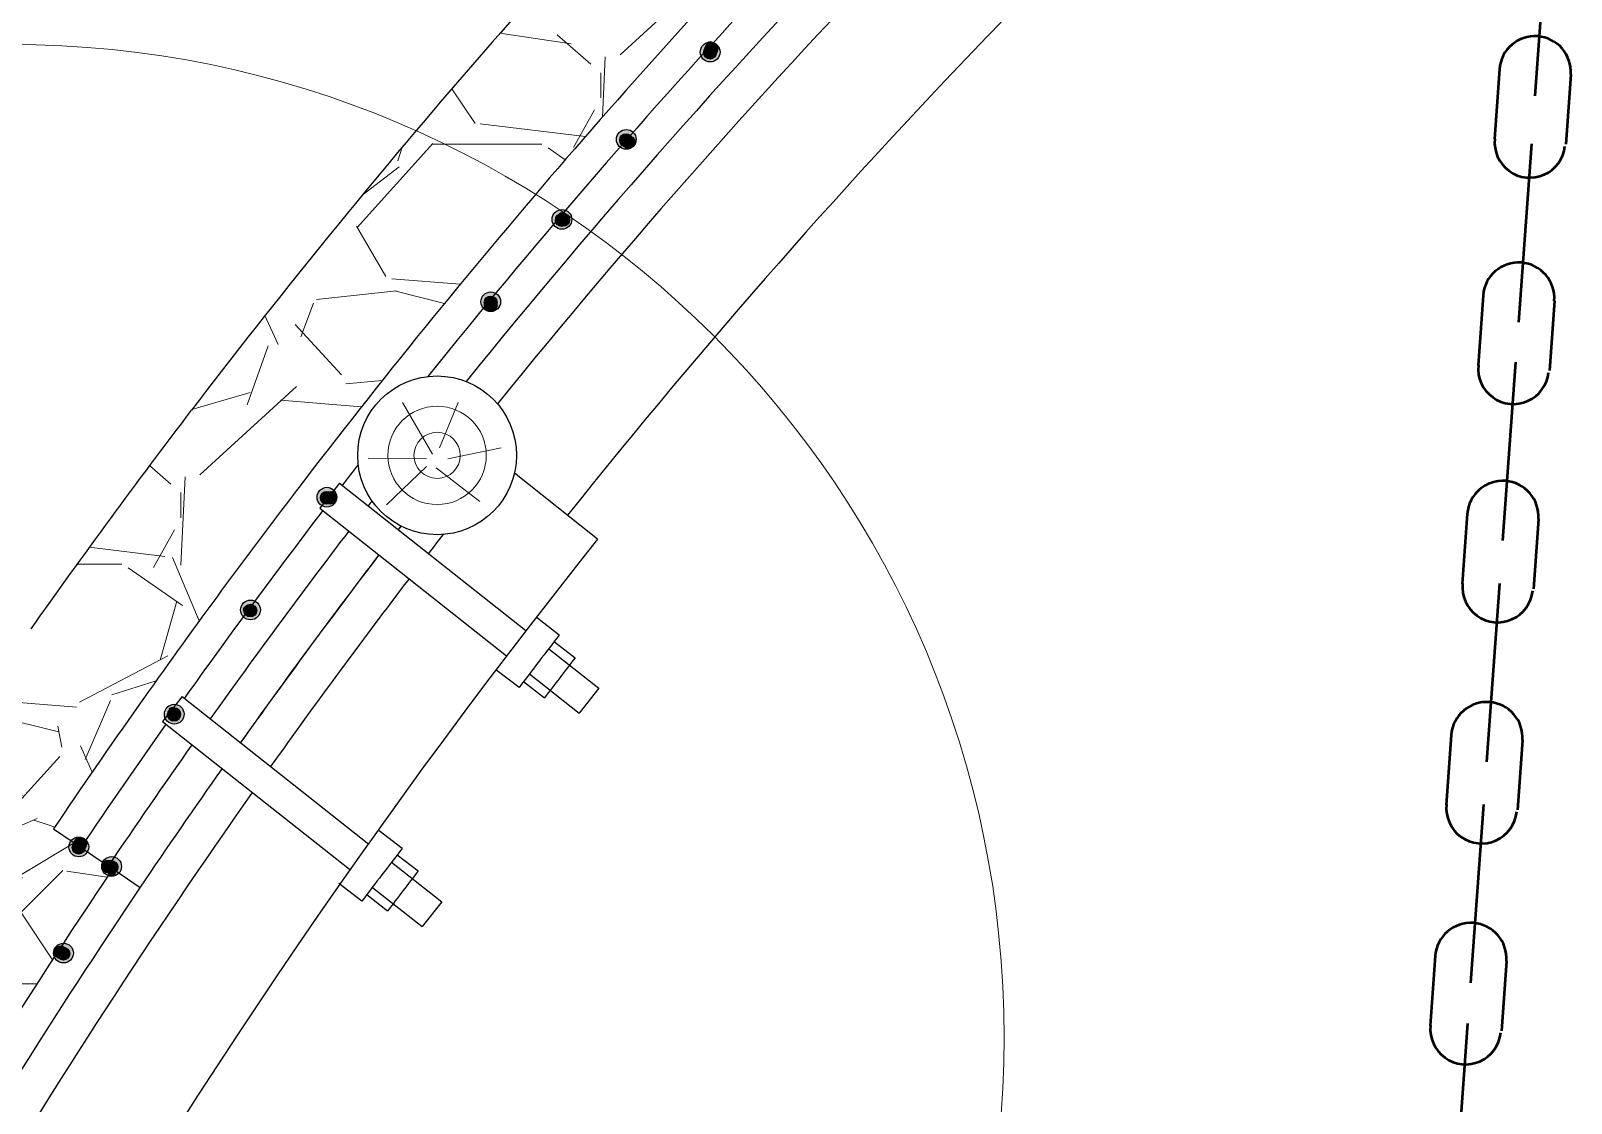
# Model space of a CAD drawing. Header units: millimetres. Extents: x -46762 to 161452, y -66984 to 31524.
# Drawn here: x -40546 to -39381, y -9521 to -8710 of the extents above; entities that cross this region are included whole.
import ezdxf

# ---------------------------------------------------------------- set-up
doc = ezdxf.new("R2010")
doc.units = ezdxf.units.MM
doc.header["$LTSCALE"] = 0.5
pattern_1 = [(228.0128, (-97673.256, -17195.63), (-2540.002158, -2857.503511), [42.7151, -4228.8125]), (184.9697, (-97701.831, -17227.38), (3810.0061633, 317.4977594), [73.3006, -7256.75]), (132.5104, (-97774.856, -17233.73), (3174.99769, -3492.5034116), [51.6853, -5116.8375]), (267.2737, (-97898.681, -17313.105), (317.4986214, 6349.9979567), [66.7506, -6608.3]), (292.8337, (-97901.856, -17379.78), (-1587.504507, 3810.0021663), [65.4543, -6479.975]), (357.2737, (-97876.456, -17440.105), (-6349.9979567, 317.4986214), [66.7506, -6608.3]), (37.6942, (-97809.781, -17443.28), (-4127.5026077, -3174.9971696), [88.2742, -8739.1375]), (72.2553, (-97739.931, -17389.305), (2222.5044457, 6985.0020258), [83.34, -8250.6625]), (121.4296, (-97714.531, -17309.93), (-2540.0006544, 4127.495145), [66.9766, -6630.6875]), (175.2364, (-97749.456, -17252.78), (3492.497257, -317.49702), [76.4641, -3746.7375]), (222.3974, (-97825.656, -17246.43), (-3810.0001147, -3492.4954563), [98.8848, -9789.6]), (138.8141, (-97584.356, -17316.28), (-2222.498584, 1904.99707), [33.7506, -3341.325]), (171.4692, (-97609.756, -17294.055), (4127.4936994, -635.0016), [64.2102, -6356.825]), (225, (-97673.26, -17284.53), (-7e-14, -317.4998), [44.9011, -404.1112]), (203.1986, (-97695.48, -17246.43), (1587.505353, 635.002784), [24.1801, -2393.825]), (291.8014, (-97717.706, -17255.955), (-317.50022, 952.500614), [34.1957, -1675.6]), (30.9638, (-97705.006, -17287.705), (952.498994, 635.000495), [55.54, -1795.7875]), (161.5651, (-97657.38, -17259.13), (635.00029, -317.49953), [40.1609, -963.8625]), (16.3895, (-97901.856, -17255.955), (3175.001752, 952.498019), [56.261, -5569.85]), (70.3462, (-97847.88, -17240.08), (-1269.996461, -3492.495061), [47.1999, -4672.775]), (293.1986, (-97657.38, -17195.63), (-635.002784, 1587.505353), [48.36, -2369.65]), (343.6105, (-97638.33, -17240.08), (-3175.001752, 952.498019), [56.261, -5569.85]), (339.444, (-97901.856, -17452.805), (-1587.50197, 634.99923), [54.2544, -2658.4625]), (294.7751, (-97851.056, -17471.855), (-1587.4963005, 3492.498378), [45.459, -4500.45]), (66.8014, (-97654.206, -17513.13), (635.002784, 1587.505353), [48.36, -2369.65]), (17.354, (-97635.156, -17468.68), (-4127.500223, -1269.9980845), [53.2229, -5269.05]), (69.444, (-97809.78, -17513.13), (-634.99923, -1587.50197), [27.1273, -2685.6]), (101.3099, (-97673.256, -17513.13), (-317.49843, 1269.99593), [16.1894, -1602.75]), (165.9638, (-97676.43, -17497.255), (952.50067, -317.49945), [65.4542, -1243.6312]), (186.009, (-97739.931, -17481.38), (3174.995318, 317.4992586), [60.6584, -6005.175]), (303.6901, (-97705.01, -17316.28), (-317.50011, 634.99939), [45.7905, -1098.9725]), (353.1572, (-97679.606, -17354.38), (5397.502232, -635.002844), [79.9446, -7914.5]), (60.9454, (-97600.23, -17363.905), (-1269.997046, -2222.494701), [32.6885, -3236.175]), (90, (-97584.36, -17335.33), (-317.5, 317.5), [19.05, -298.45]), (120.2564, (-97746.28, -17471.855), (1269.997308, -2222.498879), [44.1084, -4366.7375]), (48.0128, (-97768.506, -17433.755), (2540.002158, 2857.503511), [85.4304, -4186.1]), (0, (-97711.36, -17370.25), (317.5, 317.5), [82.55, -234.95]), (325.3048, (-97628.806, -17370.255), (-3174.994499, 2222.500211), [50.2012, -4969.9125]), (254.0546, (-97587.53, -17398.83), (-317.50081, -1270.003025), [46.2286, -2265.2125]), (207.646, (-97600.231, -17443.28), (-6032.497881, -3175.0019968), [75.2681, -7451.5625]), (175.4261, (-97666.906, -17478.205), (-4127.5009506, 317.498464), [79.6286, -7883.225]), (175.4261, (-97666.906, -17478.205), (-4127.5009506, 317.498464), [79.6286, -7883.225])]

msp = doc.modelspace()

# ---------------------------------------------------------------- hatches: boundary and pattern name
at = {"lineweight": 9}
h = msp.add_hatch(dxfattribs=at)
h.set_pattern_fill('GRAVEL', color=256, scale=12.5, style=0)
h.set_pattern_definition(pattern_1)
h.paths.add_polyline_path([(-40424.22, -8996.87, 0.0092719), (-40545.56, -9162.18, 0.0404014), (-40607.94, -9259.77), (-40528.4, -9313.41, -0.005282), (-40463.85, -9219.83, -0.00927), (-40344.72, -9057.54, -0.0292086), (-39936.05, -8582.59), (-40007.92, -8513.05, 0.0292095)])
h = msp.add_hatch(color=256)
h.paths.add_polyline_path([(-40032.11, -8718.61, 0.0001469), (-40032.11, -8721.73, -0.4075683), (-40027.39, -8726.56, -0.2818112), (-40030.03, -8730.87), (-40026.41, -8730.87, 0.1768497), (-40024.66, -8726.07, 0.4140377)])
h.paths.add_polyline_path([(-40032.11, -8721.73, -0.0001469), (-40032.11, -8718.61, 0.4143895), (-40039.56, -8726.07, 0.1768497), (-40037.81, -8730.87), (-40034.42, -8730.87, -0.2818112), (-40037.06, -8726.56, -0.4208902)])
h.paths.add_polyline_path([(-40026.41, -8730.87), (-40030.03, -8730.87, -0.2405059), (-40034.42, -8730.87), (-40037.81, -8730.87, 0.4650741)])
h = msp.add_hatch(color=256)
h.paths.add_polyline_path([(-40035.9, -8722.55, -0.0003244), (-40033.65, -8722.83, -0.8203955), (-40028.61, -8723.46, -0.0003244), (-40026.36, -8723.74, 0.0050535), (-40026.36, -8723.65, 0.892068)])
h.paths.add_polyline_path([(-40026.36, -8723.74, 0.0003244), (-40028.61, -8723.46, -0.0181559), (-40028.61, -8723.65, -1), (-40033.78, -8723.65, -0.0803625), (-40033.65, -8722.83, 0.0003244), (-40035.9, -8722.55, 0.0570445), (-40036.03, -8723.65, 0.9899437)])
h = msp.add_hatch(color=256)
edge = h.paths.add_edge_path()
edge.add_arc((-40031.19, -8723.65), 4.83, 0, 360)
edge = h.paths.add_edge_path(flags=16)
edge.add_arc((-40031.19, -8723.65), 2.59, 0, 360)
for points in [[(-40034.64, -8720.75, 0.4142136), (-40032.05, -8723.34), (-40032.05, -8720.75), (-40029.46, -8720.75, 1)], [(-40034.81, -8726.56, 0.4142136), (-40032.22, -8729.15), (-40032.22, -8726.56), (-40029.64, -8726.56, 1)], [(-40034.7, -8726.07, 0.4142136), (-40032.11, -8728.65), (-40032.11, -8726.07), (-40029.52, -8726.07, 1)], [(-40033.78, -8723.65, 0.4142136), (-40031.19, -8726.23), (-40031.19, -8723.65), (-40028.61, -8723.65, 1)], [(-40029.64, -8726.56), (-40032.22, -8726.56), (-40032.22, -8729.15, 0.4142136)], [(-40029.52, -8726.07), (-40032.11, -8726.07), (-40032.11, -8728.65, 0.4142136)], [(-40029.46, -8720.75), (-40032.05, -8720.75), (-40032.05, -8723.34, 0.4142136)], [(-40028.61, -8723.65), (-40031.19, -8723.65), (-40031.19, -8726.23, 0.4142136)], [(-40098.72, -8794.63, 0.4142136), (-40096.13, -8797.22), (-40096.13, -8794.63), (-40093.54, -8794.63, 1)], [(-40098.23, -8792.61, 0.4142136), (-40095.64, -8795.2), (-40095.64, -8792.61), (-40093.05, -8792.61, 1)], [(-40098.11, -8792.11, 0.4142136), (-40095.53, -8794.7), (-40095.53, -8792.11), (-40092.94, -8792.11, 1)], [(-40096.46, -8794.1, 0.4142136), (-40093.87, -8796.69), (-40093.87, -8794.1), (-40091.28, -8794.1, 1)], [(-40093.54, -8794.63), (-40096.13, -8794.63), (-40096.13, -8797.22, 0.4142136)], [(-40093.05, -8792.61), (-40095.64, -8792.61), (-40095.64, -8795.2, 0.4142136)], [(-40092.94, -8792.11), (-40095.53, -8792.11), (-40095.53, -8794.7, 0.4142136)], [(-40091.28, -8794.1), (-40093.87, -8794.1), (-40093.87, -8796.69, 0.4142136)], [(-40146.71, -8850.05, 0.4142136), (-40144.12, -8852.64), (-40144.12, -8850.05), (-40141.54, -8850.05, 1)], [(-40146.82, -8853.13, 0.4142136), (-40144.24, -8855.72), (-40144.24, -8853.13), (-40141.65, -8853.13, 1)], [(-40146.71, -8852.64, 0.4142136), (-40144.12, -8855.22), (-40144.12, -8852.64), (-40141.54, -8852.64, 1)], [(-40145.75, -8852.9, 0.4142136), (-40143.17, -8855.49), (-40143.17, -8852.9), (-40140.58, -8852.9, 1)], [(-40141.65, -8853.13), (-40144.24, -8853.13), (-40144.24, -8855.72, 0.4142136)], [(-40141.54, -8850.05), (-40144.12, -8850.05), (-40144.12, -8852.64, 0.4142136)], [(-40141.54, -8852.64), (-40144.12, -8852.64), (-40144.12, -8855.22, 0.4142136)], [(-40140.58, -8852.9), (-40143.17, -8852.9), (-40143.17, -8855.49, 0.4142136)], [(-40201.52, -8914.66, 0.4142136), (-40198.93, -8917.24), (-40198.93, -8914.66), (-40196.34, -8914.66, 1)], [(-40200.63, -8915.4, 0.4142136), (-40198.04, -8917.99), (-40198.04, -8915.4), (-40195.45, -8915.4, 1)], [(-40200.52, -8914.9, 0.4142136), (-40197.93, -8917.49), (-40197.93, -8914.9), (-40195.34, -8914.9, 1)], [(-40200.52, -8917.49, 0.4142136), (-40197.93, -8920.08), (-40197.93, -8917.49), (-40195.34, -8917.49, 1)], [(-40196.34, -8914.66), (-40198.93, -8914.66), (-40198.93, -8917.24, 0.4142136)], [(-40195.45, -8915.4), (-40198.04, -8915.4), (-40198.04, -8917.99, 0.4142136)], [(-40195.34, -8914.9), (-40197.93, -8914.9), (-40197.93, -8917.49, 0.4142136)], [(-40195.34, -8917.49), (-40197.93, -8917.49), (-40197.93, -8920.08, 0.4142136)], [(-40324.49, -9063.13, 0.4142136), (-40321.9, -9065.72), (-40321.9, -9063.13), (-40319.31, -9063.13, 1)], [(-40324.38, -9062.63, 0.4142136), (-40321.79, -9065.22), (-40321.79, -9062.63), (-40319.2, -9062.63, 1)], [(-40324.38, -9062.63, 0.4142136), (-40321.79, -9065.22), (-40321.79, -9062.63), (-40319.2, -9062.63, 1)], [(-40321.9, -9063.13, 0.4142136), (-40319.31, -9065.72), (-40319.31, -9063.13), (-40316.72, -9063.13, 1)], [(-40319.31, -9063.13), (-40321.9, -9063.13), (-40321.9, -9065.72, 0.4142136)], [(-40319.2, -9062.63), (-40321.79, -9062.63), (-40321.79, -9065.22, 0.4142136)], [(-40319.2, -9062.63), (-40321.79, -9062.63), (-40321.79, -9065.22, 0.4142136)], [(-40316.72, -9063.13), (-40319.31, -9063.13), (-40319.31, -9065.72, 0.4142136)], [(-40384.69, -9147.89, 0.4142136), (-40382.1, -9150.48), (-40382.1, -9147.89), (-40379.51, -9147.89, 1)], [(-40382.21, -9148.39, 0.4142136), (-40379.62, -9150.98), (-40379.62, -9148.39), (-40377.03, -9148.39, 1)], [(-40382.21, -9148.39, 0.4142136), (-40379.62, -9150.98), (-40379.62, -9148.39), (-40377.03, -9148.39, 1)], [(-40382.1, -9147.89, 0.4142136), (-40379.51, -9150.48), (-40379.51, -9147.89), (-40376.92, -9147.89, 1)], [(-40379.51, -9147.89), (-40382.1, -9147.89), (-40382.1, -9150.48, 0.4142136)], [(-40377.03, -9148.39), (-40379.62, -9148.39), (-40379.62, -9150.98, 0.4142136)], [(-40377.03, -9148.39), (-40379.62, -9148.39), (-40379.62, -9150.98, 0.4142136)], [(-40376.92, -9147.89), (-40379.51, -9147.89), (-40379.51, -9150.48, 0.4142136)], [(-40440.94, -9223.95, 0.4142136), (-40438.36, -9226.53), (-40438.36, -9223.95), (-40435.77, -9223.95, 1)], [(-40439.88, -9227.18, 0.4142136), (-40437.29, -9229.77), (-40437.29, -9227.18), (-40434.7, -9227.18, 1)], [(-40439.77, -9226.69, 0.4142136), (-40437.18, -9229.28), (-40437.18, -9226.69), (-40434.59, -9226.69, 1)], [(-40439.77, -9226.69, 0.4142136), (-40437.18, -9229.28), (-40437.18, -9226.69), (-40434.59, -9226.69, 1)], [(-40435.77, -9223.95), (-40438.36, -9223.95), (-40438.36, -9226.53, 0.4142136)], [(-40434.7, -9227.18), (-40437.29, -9227.18), (-40437.29, -9229.77, 0.4142136)], [(-40434.59, -9226.69), (-40437.18, -9226.69), (-40437.18, -9229.28, 0.4142136)], [(-40434.59, -9226.69), (-40437.18, -9226.69), (-40437.18, -9229.28, 0.4142136)], [(-40511.95, -9327.59, 0.4142136), (-40509.37, -9330.18), (-40509.37, -9327.59), (-40506.78, -9327.59, 1)], [(-40511.84, -9327.09, 0.4142136), (-40509.26, -9329.68), (-40509.26, -9327.09), (-40506.67, -9327.09, 1)], [(-40510.78, -9324.73, 0.4142136), (-40508.2, -9327.32), (-40508.2, -9324.73), (-40505.61, -9324.73, 1)], [(-40509.34, -9326.45, 0.4142136), (-40506.75, -9329.04), (-40506.75, -9326.45), (-40504.16, -9326.45, 1)], [(-40505.61, -9324.73), (-40508.2, -9324.73), (-40508.2, -9327.32, 0.4142136)], [(-40506.78, -9327.59), (-40509.37, -9327.59), (-40509.37, -9330.18, 0.4142136)], [(-40506.67, -9327.09), (-40509.26, -9327.09), (-40509.26, -9329.68, 0.4142136)], [(-40489.65, -9341.86, 0.4142136), (-40487.06, -9344.45), (-40487.06, -9341.86), (-40484.47, -9341.86, 1)], [(-40485.65, -9340.07), (-40488.24, -9340.07), (-40488.24, -9342.66, 0.4142136)], [(-40487.17, -9342.36, 0.4142136), (-40484.58, -9344.95), (-40484.58, -9342.36), (-40481.99, -9342.36, 1)], [(-40487.06, -9341.86, 0.4142136), (-40484.47, -9344.45), (-40484.47, -9341.86), (-40481.88, -9341.86, 1)], [(-40484.47, -9341.86), (-40487.06, -9341.86), (-40487.06, -9344.45, 0.4142136)], [(-40486.96, -9346.04, 0.4142136), (-40484.37, -9348.63), (-40484.37, -9346.04), (-40481.78, -9346.04, 1)], [(-40481.99, -9342.36), (-40484.58, -9342.36), (-40484.58, -9344.95, 0.4142136)], [(-40481.88, -9341.86), (-40484.47, -9341.86), (-40484.47, -9344.45, 0.4142136)], [(-40481.78, -9346.04), (-40484.37, -9346.04), (-40484.37, -9348.63, 0.4142136)], [(-40527.98, -9407.48, 0.4142136), (-40525.39, -9410.07), (-40525.39, -9407.48), (-40522.8, -9407.48, 1)], [(-40525.91, -9406.58, 0.4142136), (-40523.32, -9409.17), (-40523.32, -9406.58), (-40520.73, -9406.58, 1)], [(-40523.54, -9407.83, 0.4142136), (-40520.95, -9410.41), (-40520.95, -9407.83), (-40518.37, -9407.83, 1)], [(-40523.43, -9407.33, 0.4142136), (-40520.84, -9409.92), (-40520.84, -9407.33), (-40518.26, -9407.33, 1)], [(-40522.8, -9407.48), (-40525.39, -9407.48), (-40525.39, -9410.07, 0.4142136)], [(-40520.73, -9406.58), (-40523.32, -9406.58), (-40523.32, -9409.17, 0.4142136)], [(-40518.37, -9407.83), (-40520.95, -9407.83), (-40520.95, -9410.41, 0.4142136)], [(-40518.26, -9407.33), (-40520.84, -9407.33), (-40520.84, -9409.92, 0.4142136)]]:
    msp.add_hatch(color=256).paths.add_polyline_path(points)
h = msp.add_hatch(color=256)
h.paths.add_polyline_path([(-40036.93, -8725.47, -0.0003244), (-40034.68, -8725.75, -0.8203955), (-40029.64, -8726.38, -0.0003244), (-40027.39, -8726.66, 0.0050535), (-40027.39, -8726.56, 0.892068)])
h.paths.add_polyline_path([(-40027.39, -8726.66, 0.0003244), (-40029.64, -8726.38, -0.0181559), (-40029.64, -8726.56, -1), (-40034.81, -8726.56, -0.0803625), (-40034.68, -8725.75, 0.0003244), (-40036.93, -8725.47, 0.0570445), (-40037.06, -8726.56, 0.9899437)])
h = msp.add_hatch(color=256)
edge = h.paths.add_edge_path()
edge.add_arc((-40032.22, -8726.56), 4.83, 0, 360)
edge = h.paths.add_edge_path(flags=16)
edge.add_arc((-40032.22, -8726.56), 2.59, 0, 360)
h = msp.add_hatch(color=256)
h.paths.add_polyline_path([(-40095.52, -8784.66, 0.0001469), (-40095.53, -8787.78, -0.4075683), (-40090.81, -8792.61, -0.2818112), (-40093.44, -8796.91), (-40089.83, -8796.91, 0.1768497), (-40088.07, -8792.11, 0.4140377)])
h.paths.add_polyline_path([(-40095.53, -8787.78, -0.0001469), (-40095.52, -8784.66, 0.4143895), (-40102.98, -8792.11, 0.1768497), (-40101.23, -8796.91), (-40097.84, -8796.91, -0.2818112), (-40100.47, -8792.61, -0.4208902)])
h.paths.add_polyline_path([(-40089.83, -8796.91), (-40093.44, -8796.91, -0.2405059), (-40097.84, -8796.91), (-40101.23, -8796.91, 0.4650741)])
h = msp.add_hatch(color=256)
h.paths.add_polyline_path([(-40100.35, -8791.52, -0.0003244), (-40098.09, -8791.79, -0.8203955), (-40093.06, -8792.42, -0.0003244), (-40090.81, -8792.71, 0.0050535), (-40090.81, -8792.61, 0.892068)])
h.paths.add_polyline_path([(-40090.81, -8792.71, 0.0003244), (-40093.06, -8792.42, -0.0181559), (-40093.05, -8792.61, -1), (-40098.23, -8792.61, -0.0803625), (-40098.09, -8791.79, 0.0003244), (-40100.35, -8791.52, 0.0570445), (-40100.47, -8792.61, 0.9899437)])
h = msp.add_hatch(color=256)
edge = h.paths.add_edge_path()
edge.add_arc((-40095.64, -8792.61), 4.83, 0, 360)
edge = h.paths.add_edge_path(flags=16)
edge.add_arc((-40095.64, -8792.61), 2.59, 0, 360)
h = msp.add_hatch(color=256)
h.paths.add_polyline_path([(-40098.58, -8793.01, -0.0003244), (-40096.32, -8793.28, -0.8203955), (-40091.29, -8793.91, -0.0003244), (-40089.04, -8794.2, 0.0050535), (-40089.04, -8794.1, 0.892068)])
h.paths.add_polyline_path([(-40089.04, -8794.2, 0.0003244), (-40091.29, -8793.91, -0.0181559), (-40091.28, -8794.1, -1), (-40096.46, -8794.1, -0.0803625), (-40096.32, -8793.28, 0.0003244), (-40098.58, -8793.01, 0.0570445), (-40098.7, -8794.1, 0.9899437)])
h = msp.add_hatch(color=256)
edge = h.paths.add_edge_path()
edge.add_arc((-40093.87, -8794.1), 4.83, 0, 360)
edge = h.paths.add_edge_path(flags=16)
edge.add_arc((-40093.87, -8794.1), 2.59, 0, 360)
h = msp.add_hatch(color=256)
h.paths.add_polyline_path([(-40144.12, -8845.18, 0.0001469), (-40144.13, -8848.3, -0.4075683), (-40139.4, -8853.13, -0.2818112), (-40142.04, -8857.44), (-40138.42, -8857.44, 0.1768497), (-40136.67, -8852.64, 0.4140377)])
h.paths.add_polyline_path([(-40144.13, -8848.3, -0.0001469), (-40144.12, -8845.18, 0.4143895), (-40151.58, -8852.64, 0.1768497), (-40149.82, -8857.44), (-40146.43, -8857.44, -0.2818112), (-40149.07, -8853.13, -0.4208902)])
h.paths.add_polyline_path([(-40138.42, -8857.44), (-40142.04, -8857.44, -0.2405059), (-40146.43, -8857.44), (-40149.82, -8857.44, 0.4650741)])
h = msp.add_hatch(color=256)
h.paths.add_polyline_path([(-40148.94, -8852.04, -0.0003244), (-40146.69, -8852.32, -0.8203955), (-40141.65, -8852.95, -0.0003244), (-40139.4, -8853.23, 0.0050535), (-40139.4, -8853.13, 0.892068)])
h.paths.add_polyline_path([(-40139.4, -8853.23, 0.0003244), (-40141.65, -8852.95, -0.0181559), (-40141.65, -8853.13, -1), (-40146.82, -8853.13, -0.0803625), (-40146.69, -8852.32, 0.0003244), (-40148.94, -8852.04, 0.0570445), (-40149.07, -8853.13, 0.9899437)])
h = msp.add_hatch(color=256)
edge = h.paths.add_edge_path()
edge.add_arc((-40144.24, -8853.13), 4.83, 0, 360)
edge = h.paths.add_edge_path(flags=16)
edge.add_arc((-40144.24, -8853.13), 2.59, 0, 360)
h = msp.add_hatch(color=256)
h.paths.add_polyline_path([(-40147.87, -8851.81, -0.0003244), (-40145.62, -8852.09, -0.8203955), (-40140.58, -8852.71, -0.0003244), (-40138.33, -8853, 0.0050535), (-40138.33, -8852.9, 0.892068)])
h.paths.add_polyline_path([(-40138.33, -8853, 0.0003244), (-40140.58, -8852.71, -0.0181559), (-40140.58, -8852.9, -1), (-40145.75, -8852.9, -0.0803625), (-40145.62, -8852.09, 0.0003244), (-40147.87, -8851.81, 0.0570445), (-40148, -8852.9, 0.9899437)])
h = msp.add_hatch(color=256)
edge = h.paths.add_edge_path()
edge.add_arc((-40143.17, -8852.9), 4.83, 0, 360)
edge = h.paths.add_edge_path(flags=16)
edge.add_arc((-40143.17, -8852.9), 2.59, 0, 360)
h = msp.add_hatch(color=256)
h.paths.add_polyline_path([(-40197.92, -8907.45, 0.0001469), (-40197.93, -8910.57, -0.4075683), (-40193.21, -8915.4, -0.2818112), (-40195.84, -8919.7), (-40192.23, -8919.7, 0.1768497), (-40190.48, -8914.9, 0.4140377)])
h.paths.add_polyline_path([(-40197.93, -8910.57, -0.0001469), (-40197.92, -8907.45, 0.4143895), (-40205.38, -8914.9, 0.1768497), (-40203.63, -8919.7), (-40200.24, -8919.7, -0.2818112), (-40202.87, -8915.4, -0.4208902)])
h.paths.add_polyline_path([(-40192.23, -8919.7), (-40195.84, -8919.7, -0.2405059), (-40200.24, -8919.7), (-40203.63, -8919.7, 0.4650741)])
h = msp.add_hatch(color=256)
h.paths.add_polyline_path([(-40202.75, -8914.31, -0.0003244), (-40200.5, -8914.58, -0.8203955), (-40195.46, -8915.21, -0.0003244), (-40193.21, -8915.5, 0.0050535), (-40193.21, -8915.4, 0.892068)])
h.paths.add_polyline_path([(-40193.21, -8915.5, 0.0003244), (-40195.46, -8915.21, -0.0181559), (-40195.45, -8915.4, -1), (-40200.63, -8915.4, -0.0803625), (-40200.5, -8914.58, 0.0003244), (-40202.75, -8914.31, 0.0570445), (-40202.87, -8915.4, 0.9899437)])
h = msp.add_hatch(color=256)
edge = h.paths.add_edge_path()
edge.add_arc((-40198.04, -8915.4), 4.83, 0, 360)
edge = h.paths.add_edge_path(flags=16)
edge.add_arc((-40198.04, -8915.4), 2.59, 0, 360)
h = msp.add_hatch(color=256)
h.paths.add_polyline_path([(-40202.63, -8916.4, -0.0003244), (-40200.38, -8916.67, -0.8203955), (-40195.35, -8917.3, -0.0003244), (-40193.1, -8917.59, 0.0050535), (-40193.09, -8917.49, 0.892068)])
h.paths.add_polyline_path([(-40193.1, -8917.59, 0.0003244), (-40195.35, -8917.3, -0.0181559), (-40195.34, -8917.49, -1), (-40200.52, -8917.49, -0.0803625), (-40200.38, -8916.67, 0.0003244), (-40202.63, -8916.4, 0.0570445), (-40202.76, -8917.49, 0.9899437)])
h = msp.add_hatch(color=256)
edge = h.paths.add_edge_path()
edge.add_arc((-40197.93, -8917.49), 4.83, 0, 360)
edge = h.paths.add_edge_path(flags=16)
edge.add_arc((-40197.93, -8917.49), 2.59, 0, 360)
h = msp.add_hatch(color=256)
h.paths.add_polyline_path([(-40321.78, -9055.18, 0.0001469), (-40321.79, -9058.3, -0.4075683), (-40317.07, -9063.13, -0.2818112), (-40319.7, -9067.43), (-40316.09, -9067.43, 0.1768497), (-40314.34, -9062.63, 0.4140377)])
h.paths.add_polyline_path([(-40321.79, -9058.3, -0.0001469), (-40321.78, -9055.18, 0.4143895), (-40329.24, -9062.63, 0.1768497), (-40327.49, -9067.43), (-40324.1, -9067.43, -0.2818112), (-40326.73, -9063.13, -0.4208902)])
h.paths.add_polyline_path([(-40316.09, -9067.43), (-40319.7, -9067.43, -0.2405059), (-40324.1, -9067.43), (-40327.49, -9067.43, 0.4650741)])
h = msp.add_hatch(color=256)
edge = h.paths.add_edge_path()
edge.add_arc((-40321.9, -9063.13), 4.83, 0, 360)
edge = h.paths.add_edge_path(flags=16)
edge.add_arc((-40321.9, -9063.13), 2.59, 0, 360)
h = msp.add_hatch(color=256)
h.paths.add_polyline_path([(-40326.61, -9062.04, -0.0003244), (-40324.36, -9062.31, -0.8203955), (-40319.32, -9062.94, -0.0003244), (-40317.07, -9063.23, 0.0050535), (-40317.07, -9063.13, 0.892068)])
h.paths.add_polyline_path([(-40317.07, -9063.23, 0.0003244), (-40319.32, -9062.94, -0.0181559), (-40319.31, -9063.13, -1), (-40324.49, -9063.13, -0.0803625), (-40324.36, -9062.31, 0.0003244), (-40326.61, -9062.04, 0.0570445), (-40326.73, -9063.13, 0.9899437)])
h = msp.add_hatch(color=256)
edge = h.paths.add_edge_path()
edge.add_arc((-40319.31, -9063.13), 4.83, 0, 360)
edge = h.paths.add_edge_path(flags=16)
edge.add_arc((-40319.31, -9063.13), 2.59, 0, 360)
h = msp.add_hatch(color=256)
h.paths.add_polyline_path([(-40324.02, -9062.04, -0.0003244), (-40321.77, -9062.31, -0.8203955), (-40316.73, -9062.94, -0.0003244), (-40314.48, -9063.23, 0.0050535), (-40314.48, -9063.13, 0.892068)])
h.paths.add_polyline_path([(-40314.48, -9063.23, 0.0003244), (-40316.73, -9062.94, -0.0181559), (-40316.72, -9063.13, -1), (-40321.9, -9063.13, -0.0803625), (-40321.77, -9062.31, 0.0003244), (-40324.02, -9062.04, 0.0570445), (-40324.14, -9063.13, 0.9899437)])
h = msp.add_hatch(color=256)
h.paths.add_polyline_path([(-40379.51, -9140.44, 0.0001469), (-40379.51, -9143.56, -0.4075683), (-40374.79, -9148.39, -0.2818112), (-40377.42, -9152.69), (-40373.81, -9152.69, 0.1768497), (-40372.06, -9147.89, 0.4140377)])
h.paths.add_polyline_path([(-40379.51, -9143.56, -0.0001469), (-40379.51, -9140.44, 0.4143895), (-40386.96, -9147.89, 0.1768497), (-40385.21, -9152.69), (-40381.82, -9152.69, -0.2818112), (-40384.45, -9148.39, -0.4208902)])
h.paths.add_polyline_path([(-40373.81, -9152.69), (-40377.42, -9152.69, -0.2405059), (-40381.82, -9152.69), (-40385.21, -9152.69, 0.4650741)])
h = msp.add_hatch(color=256)
edge = h.paths.add_edge_path()
edge.add_arc((-40379.62, -9148.39), 4.83, 0, 360)
edge = h.paths.add_edge_path(flags=16)
edge.add_arc((-40379.62, -9148.39), 2.59, 0, 360)
h = msp.add_hatch(color=256)
edge = h.paths.add_edge_path()
edge.add_arc((-40379.62, -9148.39), 4.83, 0, 360)
edge = h.paths.add_edge_path(flags=16)
edge.add_arc((-40379.62, -9148.39), 2.59, 0, 360)
h = msp.add_hatch(color=256)
h.paths.add_polyline_path([(-40384.33, -9147.3, -0.0003244), (-40382.08, -9147.57, -0.8203955), (-40377.04, -9148.2, -0.0003244), (-40374.79, -9148.49, 0.0050535), (-40374.79, -9148.39, 0.892068)])
h.paths.add_polyline_path([(-40374.79, -9148.49, 0.0003244), (-40377.04, -9148.2, -0.0181559), (-40377.03, -9148.39, -1), (-40382.21, -9148.39, -0.0803625), (-40382.08, -9147.57, 0.0003244), (-40384.33, -9147.3, 0.0570445), (-40384.45, -9148.39, 0.9899437)])
h = msp.add_hatch(color=256)
h.paths.add_polyline_path([(-40384.33, -9147.3, -0.0003244), (-40382.08, -9147.57, -0.8203955), (-40377.04, -9148.2, -0.0003244), (-40374.79, -9148.49, 0.0050535), (-40374.79, -9148.39, 0.892068)])
h.paths.add_polyline_path([(-40374.79, -9148.49, 0.0003244), (-40377.04, -9148.2, -0.0181559), (-40377.03, -9148.39, -1), (-40382.21, -9148.39, -0.0803625), (-40382.08, -9147.57, 0.0003244), (-40384.33, -9147.3, 0.0570445), (-40384.45, -9148.39, 0.9899437)])
h = msp.add_hatch(color=256)
h.paths.add_polyline_path([(-40437.17, -9219.23, 0.0001469), (-40437.18, -9222.35, -0.4075683), (-40432.46, -9227.18, -0.2818112), (-40435.09, -9231.49), (-40431.48, -9231.49, 0.1768497), (-40429.73, -9226.69, 0.4140377)])
h.paths.add_polyline_path([(-40437.18, -9222.35, -0.0001469), (-40437.17, -9219.23, 0.4143895), (-40444.63, -9226.69, 0.1768497), (-40442.88, -9231.49), (-40439.49, -9231.49, -0.2818112), (-40442.12, -9227.18, -0.4208902)])
h.paths.add_polyline_path([(-40431.48, -9231.49), (-40435.09, -9231.49, -0.2405059), (-40439.49, -9231.49), (-40442.88, -9231.49, 0.4650741)])
h = msp.add_hatch(color=256)
h.paths.add_polyline_path([(-40442, -9226.09, -0.0003244), (-40439.75, -9226.37, -0.8203955), (-40434.71, -9227, -0.0003244), (-40432.46, -9227.28, 0.0050535), (-40432.46, -9227.18, 0.892068)])
h.paths.add_polyline_path([(-40432.46, -9227.28, 0.0003244), (-40434.71, -9227, -0.0181559), (-40434.7, -9227.18, -1), (-40439.88, -9227.18, -0.0803625), (-40439.75, -9226.37, 0.0003244), (-40442, -9226.09, 0.0570445), (-40442.12, -9227.18, 0.9899437)])
h = msp.add_hatch(color=256)
edge = h.paths.add_edge_path()
edge.add_arc((-40437.29, -9227.18), 4.83, 0, 360)
edge = h.paths.add_edge_path(flags=16)
edge.add_arc((-40437.29, -9227.18), 2.59, 0, 360)
h = msp.add_hatch(color=256)
h.paths.add_polyline_path([(-40441.89, -9225.6, -0.0003244), (-40439.63, -9225.87, -0.8203955), (-40434.6, -9226.5, -0.0003244), (-40432.35, -9226.78, 0.0050535), (-40432.35, -9226.69, 0.892068)])
h.paths.add_polyline_path([(-40432.35, -9226.78, 0.0003244), (-40434.6, -9226.5, -0.0181559), (-40434.59, -9226.69, -1), (-40439.77, -9226.69, -0.0803625), (-40439.63, -9225.87, 0.0003244), (-40441.89, -9225.6, 0.0570445), (-40442.01, -9226.69, 0.9899437)])
h = msp.add_hatch(color=256)
edge = h.paths.add_edge_path()
edge.add_arc((-40437.18, -9226.69), 4.83, 0, 360)
edge = h.paths.add_edge_path(flags=16)
edge.add_arc((-40437.18, -9226.69), 2.59, 0, 360)
h = msp.add_hatch(dxfattribs=at)
h.set_pattern_fill('GRAVEL', color=256, scale=12.5, style=0)
h.set_pattern_definition(pattern_1)
h.paths.add_polyline_path([(-40978.32, -9898.32), (-40843.63, -9964.33, -0.0004177), (-40839.7, -9956.38, -0.5597929), (-40837.74, -9952.43, -0.0061658), (-40778.13, -9835.88, -1.0526156), (-40775.71, -9831.31, -0.0050464), (-40724.7, -9737.09, -1.1213932), (-40722.2, -9732.6, -0.0064864), (-40653.74, -9613.1, -0.952592), (-40651.11, -9608.65, -0.005319), (-40592.58, -9512.08, -1.466168), (-40590.04, -9507.98, -0.0055088), (-40527.18, -9409.35, -0.8320473), (-40524.39, -9405.09, -0.0032423), (-40486.33, -9347.73, -0.7342088), (-40483.73, -9343.53), (-40505.61, -9328.78, -0.5781369), (-40509.33, -9326.27), (-40528.4, -9313.41), (-40607.94, -9259.77, 0.0338511)])
h = msp.add_hatch(color=256)
h.paths.add_polyline_path([(-40509.25, -9319.64, 0.0001469), (-40509.26, -9322.76, -0.4075683), (-40504.53, -9327.59, -0.2818112), (-40507.17, -9331.9), (-40503.56, -9331.9, 0.1768497), (-40501.8, -9327.09, 0.4140377)])
h.paths.add_polyline_path([(-40509.26, -9322.76, -0.0001469), (-40509.25, -9319.64, 0.4143895), (-40516.71, -9327.09, 0.1768497), (-40514.95, -9331.9), (-40511.56, -9331.9, -0.2818112), (-40514.2, -9327.59, -0.4208902)])
h.paths.add_polyline_path([(-40503.56, -9331.9), (-40507.17, -9331.9, -0.2405059), (-40511.56, -9331.9), (-40514.95, -9331.9, 0.4650741)])
h = msp.add_hatch(color=256)
h.paths.add_polyline_path([(-40514.07, -9326.5, -0.0003244), (-40511.82, -9326.78, -0.8203955), (-40506.79, -9327.4, -0.0003244), (-40504.54, -9327.69, 0.0050535), (-40504.53, -9327.59, 0.892068)])
h.paths.add_polyline_path([(-40504.54, -9327.69, 0.0003244), (-40506.79, -9327.4, -0.0181559), (-40506.78, -9327.59, -1), (-40511.95, -9327.59, -0.0803625), (-40511.82, -9326.78, 0.0003244), (-40514.07, -9326.5, 0.0570445), (-40514.2, -9327.59, 0.9899437)])
h = msp.add_hatch(color=256)
edge = h.paths.add_edge_path()
edge.add_arc((-40509.37, -9327.59), 4.83, 0, 360)
edge = h.paths.add_edge_path(flags=16)
edge.add_arc((-40509.37, -9327.59), 2.59, 0, 360)
h = msp.add_hatch(color=256)
h.paths.add_polyline_path([(-40512.9, -9323.64, -0.0003244), (-40510.65, -9323.92, -0.8203955), (-40505.61, -9324.55, -0.0003244), (-40503.36, -9324.83, 0.0050535), (-40503.36, -9324.73, 0.892068)])
h.paths.add_polyline_path([(-40503.36, -9324.83, 0.0003244), (-40505.61, -9324.55, -0.0181559), (-40505.61, -9324.73, -1), (-40510.78, -9324.73, -0.0803625), (-40510.65, -9323.92, 0.0003244), (-40512.9, -9323.64, 0.0570445), (-40513.03, -9324.73, 0.9899437)])
h = msp.add_hatch(color=256)
edge = h.paths.add_edge_path()
edge.add_arc((-40508.2, -9324.73), 4.83, 0, 360)
edge = h.paths.add_edge_path(flags=16)
edge.add_arc((-40508.2, -9324.73), 2.59, 0, 360)
h = msp.add_hatch(color=256)
h.paths.add_polyline_path([(-40484.47, -9334.41, 0.0001469), (-40484.47, -9337.53, -0.4075683), (-40479.75, -9342.36, -0.2818112), (-40482.38, -9346.66), (-40478.77, -9346.66, 0.1768497), (-40477.02, -9341.86, 0.4140377)])
h.paths.add_polyline_path([(-40484.47, -9337.53, -0.0001469), (-40484.47, -9334.41, 0.4143895), (-40491.92, -9341.86, 0.1768497), (-40490.17, -9346.66), (-40486.78, -9346.66, -0.2818112), (-40489.41, -9342.36, -0.4208902)])
h.paths.add_polyline_path([(-40478.77, -9346.66), (-40482.38, -9346.66, -0.2405059), (-40486.78, -9346.66), (-40490.17, -9346.66, 0.4650741)])
h = msp.add_hatch(color=256)
h.paths.add_polyline_path([(-40491.77, -9340.77, -0.0003244), (-40489.51, -9341.04, -0.8203955), (-40484.48, -9341.67, -0.0003244), (-40482.23, -9341.96, 0.0050535), (-40482.23, -9341.86, 0.892068)])
h.paths.add_polyline_path([(-40482.23, -9341.96, 0.0003244), (-40484.48, -9341.67, -0.0181559), (-40484.47, -9341.86, -1), (-40489.65, -9341.86, -0.0803625), (-40489.51, -9341.04, 0.0003244), (-40491.77, -9340.77, 0.0570445), (-40491.89, -9341.86, 0.9899437)])
h = msp.add_hatch(color=256)
edge = h.paths.add_edge_path()
edge.add_arc((-40487.06, -9341.86), 4.83, 0, 360)
edge = h.paths.add_edge_path(flags=16)
edge.add_arc((-40487.06, -9341.86), 2.59, 0, 360)
h = msp.add_hatch(color=256)
edge = h.paths.add_edge_path()
edge.add_arc((-40484.58, -9342.36), 4.83, 0, 360)
edge = h.paths.add_edge_path(flags=16)
edge.add_arc((-40484.58, -9342.36), 2.59, 0, 360)
h = msp.add_hatch(color=256)
h.paths.add_polyline_path([(-40489.29, -9341.27, -0.0003244), (-40487.04, -9341.54, -0.8203955), (-40482, -9342.17, -0.0003244), (-40479.75, -9342.46, 0.0050535), (-40479.75, -9342.36, 0.892068)])
h.paths.add_polyline_path([(-40479.75, -9342.46, 0.0003244), (-40482, -9342.17, -0.0181559), (-40481.99, -9342.36, -1), (-40487.17, -9342.36, -0.0803625), (-40487.04, -9341.54, 0.0003244), (-40489.29, -9341.27, 0.0570445), (-40489.41, -9342.36, 0.9899437)])
h = msp.add_hatch(color=256)
h.paths.add_polyline_path([(-40520.84, -9399.88, 0.0001469), (-40520.84, -9402.99, -0.4075683), (-40516.12, -9407.83, -0.2818112), (-40518.76, -9412.13), (-40515.14, -9412.13, 0.1768497), (-40513.39, -9407.33, 0.4140377)])
h.paths.add_polyline_path([(-40520.84, -9402.99, -0.0001469), (-40520.84, -9399.88, 0.4143895), (-40528.3, -9407.33, 0.1768497), (-40526.54, -9412.13), (-40523.15, -9412.13, -0.2818112), (-40525.79, -9407.83, -0.4208902)])
h.paths.add_polyline_path([(-40515.14, -9412.13), (-40518.76, -9412.13, -0.2405059), (-40523.15, -9412.13), (-40526.54, -9412.13, 0.4650741)])
h = msp.add_hatch(color=256)
edge = h.paths.add_edge_path()
edge.add_arc((-40523.32, -9406.58), 4.83, 0, 360)
edge = h.paths.add_edge_path(flags=16)
edge.add_arc((-40523.32, -9406.58), 2.59, 0, 360)
h = msp.add_hatch(color=256)
h.paths.add_polyline_path([(-40528.03, -9405.49, -0.0003244), (-40525.78, -9405.77, -0.8203955), (-40520.74, -9406.4, -0.0003244), (-40518.49, -9406.68, 0.0050535), (-40518.49, -9406.58, 0.892068)])
h.paths.add_polyline_path([(-40518.49, -9406.68, 0.0003244), (-40520.74, -9406.4, -0.0181559), (-40520.73, -9406.58, -1), (-40525.91, -9406.58, -0.0803625), (-40525.78, -9405.77, 0.0003244), (-40528.03, -9405.49, 0.0570445), (-40528.15, -9406.58, 0.9899437)])
h = msp.add_hatch(color=256)
h.paths.add_polyline_path([(-40525.66, -9406.73, -0.0003244), (-40523.41, -9407.01, -0.8203955), (-40518.37, -9407.64, -0.0003244), (-40516.12, -9407.92, 0.0050535), (-40516.12, -9407.83, 0.892068)])
h.paths.add_polyline_path([(-40516.12, -9407.92, 0.0003244), (-40518.37, -9407.64, -0.0181559), (-40518.37, -9407.83, -1), (-40523.54, -9407.83, -0.0803625), (-40523.41, -9407.01, 0.0003244), (-40525.66, -9406.73, 0.0570445), (-40525.79, -9407.83, 0.9899437)])
h = msp.add_hatch(color=256)
edge = h.paths.add_edge_path()
edge.add_arc((-40520.95, -9407.83), 4.83, 0, 360)
edge = h.paths.add_edge_path(flags=16)
edge.add_arc((-40520.95, -9407.83), 2.59, 0, 360)

# ---------------------------------------------------------------- linework, layer by layer
at = {"linetype": 'Continuous', "lineweight": 50}
for p, q in [((-39399.1, -8624.42), (-39408.87, -8759.24)), ((-39411.5, -8795.58), (-39421.27, -8930.41)), ((-39423.46, -8960.65), (-39433.22, -9095.48)), ((-39435.57, -9127.87), (-39445.34, -9262.7)), ((-39447.67, -9294.87), (-39457.43, -9429.7)), ((-39459.67, -9460.55), (-39469.44, -9595.37))]:
    msp.add_line(p, q, dxfattribs=at)
at = {"lineweight": 50}
for p, q in [((-39439.13, -8791.78), (-39435.31, -8739.03)), ((-39385.2, -8795.69), (-39381.38, -8742.94)), ((-39451.52, -8962.94), (-39447.7, -8910.19)), ((-39397.6, -8966.85), (-39393.78, -8914.1)), ((-39463.48, -9128.02), (-39459.66, -9075.26)), ((-39409.55, -9131.92), (-39405.73, -9079.17)), ((-39475.59, -9295.23), (-39471.77, -9242.48)), ((-39421.67, -9299.14), (-39417.85, -9246.39)), ((-39487.69, -9462.24), (-39483.87, -9409.49)), ((-39433.76, -9466.14), (-39429.94, -9413.39))]:
    msp.add_line(p, q, dxfattribs=at)
at = {"lineweight": 9}
for p, q in [((-40264.73, -8991.09), (-40241.9, -9029.99)), ((-40222.68, -8991.09), (-40236.71, -9025.32)), ((-40290.69, -9033.1), (-40246.56, -9033.62)), ((-40230.47, -9033.62), (-40189.98, -9025.32)), ((-40246.56, -9039.33), (-40276.68, -9068.38)), ((-40239.3, -9040.37), (-40206.07, -9065.78))]:
    msp.add_line(p, q, dxfattribs=at)
for p, q in [((-40201.03, -9027.59), (-40201.49, -9027.21)), ((-40117.2, -9094.43), (-40180, -9044.35)), ((-40312.31, -9052.02), (-40327.2, -9070.84)), ((-40312.31, -9052.02), (-40171.33, -9163.52)), ((-40327.2, -9070.84), (-40185.93, -9182.58)), ((-40146.13, -9166.88), (-40163.53, -9153.42)), ((-40149.81, -9171.99), (-40134.15, -9184.08)), ((-40154.08, -9177.17), (-40116.23, -9207.11)), ((-40176.54, -9206.58), (-40194.07, -9193.28)), ((-40168.67, -9196.23), (-40131.12, -9225.93)), ((-40173.18, -9201.95), (-40157.4, -9214.44)), ((-40116.23, -9207.11), (-40131.12, -9225.93)), ((-40431.07, -9213.41), (-40445.96, -9232.23)), ((-40431.07, -9213.41), (-40290.09, -9324.92)), ((-40445.96, -9232.23), (-40304.69, -9343.97)), ((-40528.4, -9313.41), (-40483.73, -9343.53)), ((-40264.89, -9328.27), (-40282.29, -9314.81)), ((-40268.59, -9332.99), (-40252.74, -9345.26)), ((-40486.95, -9341.36), (-40462.84, -9357.62)), ((-40272.83, -9338.56), (-40234.99, -9368.5)), ((-40295.3, -9367.97), (-40312.83, -9354.67)), ((-40287.43, -9357.62), (-40249.87, -9387.32)), ((-40291.67, -9363.14), (-40275.87, -9375.46)), ((-40234.99, -9368.5), (-40249.87, -9387.32))]:
    msp.add_line(p, q)
for centre, radius in [((-40032.11, -8726.07), 7.45), ((-40031.19, -8723.65), 4.83), ((-40032.05, -8720.75), 2.59), ((-40032.22, -8726.56), 4.83), ((-40032.22, -8726.56), 2.59), ((-40032.11, -8726.07), 2.59), ((-40031.19, -8723.65), 2.59), ((-40095.53, -8792.11), 7.45), ((-40095.64, -8792.61), 4.83), ((-40093.87, -8794.1), 4.83), ((-40096.13, -8794.63), 2.59), ((-40095.64, -8792.61), 2.59), ((-40095.53, -8792.11), 2.59), ((-40093.87, -8794.1), 2.59), ((-40144.12, -8852.64), 7.45), ((-40144.12, -8850.05), 2.59), ((-40144.24, -8853.13), 4.83), ((-40143.17, -8852.9), 4.83), ((-40144.24, -8853.13), 2.59), ((-40144.12, -8852.64), 2.59), ((-40143.17, -8852.9), 2.59), ((-40197.93, -8914.9), 7.45), ((-40198.04, -8915.4), 4.83), ((-40197.93, -8917.49), 4.83), ((-40198.93, -8914.66), 2.59), ((-40198.04, -8915.4), 2.59), ((-40197.93, -8914.9), 2.59), ((-40197.93, -8917.49), 2.59), ((-40238.5, -9031), 60), ((-40321.79, -9062.63), 7.45), ((-40321.9, -9063.13), 4.83), ((-40321.9, -9063.13), 2.59), ((-40321.79, -9062.63), 2.59), ((-40321.79, -9062.63), 2.59), ((-40319.31, -9063.13), 4.83), ((-40319.31, -9063.13), 2.59), ((-40379.51, -9147.89), 7.45), ((-40382.1, -9147.89), 2.59), ((-40379.62, -9148.39), 4.83), ((-40379.62, -9148.39), 4.83), ((-40379.62, -9148.39), 2.59), ((-40379.62, -9148.39), 2.59), ((-40379.51, -9147.89), 2.59), ((-40437.18, -9226.69), 7.45), ((-40437.29, -9227.18), 4.83), ((-40437.18, -9226.69), 4.83), ((-40438.36, -9223.95), 2.59), ((-40437.29, -9227.18), 2.59), ((-40437.18, -9226.69), 2.59), ((-40437.18, -9226.69), 2.59), ((-40509.26, -9327.09), 7.45), ((-40509.37, -9327.59), 4.83), ((-40508.2, -9324.73), 4.83), ((-40509.37, -9327.59), 2.59), ((-40509.26, -9327.09), 2.59), ((-40508.2, -9324.73), 2.59), ((-40506.75, -9326.45), 2.59), ((-40484.47, -9341.86), 7.45), ((-40487.06, -9341.86), 4.83), ((-40487.06, -9341.86), 2.59), ((-40484.58, -9342.36), 4.83), ((-40484.58, -9342.36), 2.59), ((-40484.47, -9341.86), 2.59), ((-40484.37, -9346.04), 2.59), ((-40520.84, -9407.33), 7.45), ((-40523.32, -9406.58), 4.83), ((-40525.39, -9407.48), 2.59), ((-40523.32, -9406.58), 2.59), ((-40520.95, -9407.83), 4.83), ((-40520.95, -9407.83), 2.59), ((-40520.84, -9407.33), 2.59)]:
    msp.add_circle(centre, radius)
at = {"lineweight": 15}
msp.add_circle((-40560.82, -9471.19), 750.87, dxfattribs=at)
at = {"lineweight": 9}
for radius in [37.2, 17.46]:
    msp.add_circle((-40238.5, -9031), radius, dxfattribs=at)
for centre, radius, start, end in [((-36078.72, -12314.96), 5467.45, 135.94326, 142.63548), ((-36078.72, -12314.96), 5367.45, 135.94326, 142.63548), ((-36082.7, -12311.32), 5312.07, 135.94165, 141.09504), ((-36082.7, -12311.32), 5283.07, 135.94165, 141.07648), ((-36082.7, -12311.32), 5337.07, 137.24409, 141.25949), ((-36082.7, -12311.32), 5189.07, 135.94165, 141.433), ((-36027.89, -12350.99), 5529.73, 142.6588, 144.78327), ((-36082.7, -12311.32), 5337.07, 142.16989, 142.38281), ((-36027.89, -12350.99), 5429.73, 142.6588, 144.78327), ((-36082.7, -12311.32), 5312.07, 142.33435, 142.38622), ((-36025.47, -12352.81), 5407.75, 142.65906, 144.52766), ((-36082.7, -12311.32), 5312.07, 142.64512, 144.54738), ((-36082.7, -12311.32), 5283.07, 142.35291, 142.39022), ((-36082.7, -12311.32), 5283, 142.35276, 142.39023), ((-36082.7, -12311.32), 5254, 142.19611, 142.39427), ((-36082.7, -12311.32), 5160, 141.433, 180), ((-36082.7, -12311.32), 5283.07, 142.65053, 144.56325), ((-36082.7, -12311.32), 5283, 142.65055, 144.56329), ((-36082.7, -12311.32), 5254, 142.65603, 144.57933), ((-36082.7, -12311.32), 5138, 142.26591, 142.82355), ((-36082.7, -12311.32), 5118, 142.33607, 142.76417), ((-36067.14, -12321.93), 5380.9, 144.79505, 146.00559), ((-36067.14, -12321.93), 5355.9, 144.79505, 146.00559), ((-36082.7, -12311.32), 5312.07, 144.8066, 146.00665), ((-36082.7, -12311.32), 5283.07, 144.8239, 146.00665), ((-36082.7, -12311.32), 5254, 144.84143, 153.49502), ((-36201.45, -12472.72), 5138, 142.26591, 142.82355), ((-36082.7, -12311.32), 5308, 146.00665, 153.76179), ((-36201.45, -12472.72), 5118, 142.3331, 142.75892), ((-36082.7, -12311.32), 5283, 146.00665, 153.50146)]:
    msp.add_arc(centre, radius, start, end)
at = {"linetype": 'Continuous', "lineweight": 50}
for centre, radius, start, end in [((-39408.68, -8741.02), 26.98, 355.85693, 175.85693), ((-39412.62, -8794.37), 26.67, 173.98699, 353.98699), ((-39421.07, -8912.18), 26.98, 355.85693, 175.85693), ((-39425.02, -8965.53), 26.67, 173.98699, 353.98699), ((-39433.03, -9077.25), 26.98, 355.85693, 175.85693), ((-39436.98, -9130.6), 26.67, 173.98699, 353.98699), ((-39445.14, -9244.47), 26.98, 355.85693, 175.85693), ((-39449.09, -9297.82), 26.67, 173.98699, 353.98699), ((-39457.24, -9411.47), 26.98, 355.85693, 175.85693), ((-39461.19, -9464.82), 26.67, 173.98699, 353.98699)]:
    msp.add_arc(centre, radius, start, end, dxfattribs=at)

doc.saveas('drawing.dxf')
